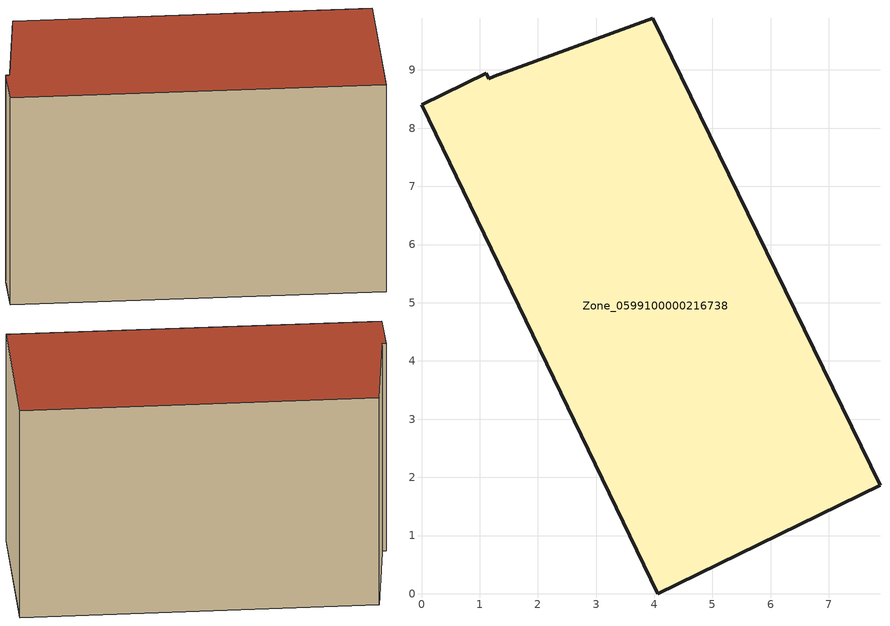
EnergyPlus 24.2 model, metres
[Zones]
Zone_0599100000216738
 floor ground (C_G): 7.88,1.86 4.06,0 0,8.4 1.11,8.94 1.16,8.85 1.25,8.9 3.98,9.89 z0
 wall outside (C_F): 1.11,8.94 0,8.4 4.06,0 7.88,1.86 3.98,9.89 1.25,8.9 1.16,8.85 1.11,8.94 z0:5.72
 roof outside (C_R): 3.98,9.89 1.25,8.9 1.16,8.85 1.11,8.94 0,8.4 4.06,0 7.88,1.86 z5.72
[BUILDING]
Pand.0599100000216738: North Axis=0; Terrain=City; Loads Convergence Tolerance Value=0.04; Temperature Convergence Tolerance Value=0.4; Solar Distribution=FullExterior; Maximum Number of Warmup Days=25; Minimum Number of Warmup Days=1
[Site:Location]
Rotterdam.The.Hague.AP_ZH_NLD Design_Conditions: Latitude=51.96; Longitude=4.45; Time Zone=1; Elevation=-4.5
[SITE:GROUNDTEMPERATURE:BUILDINGSURFACE]
18, 18, 18, 18, 18, 18, 18, 18, 18, 18, 18, 18
[MATERIAL] Thermal Absorptance=0.9; Solar Absorptance=0.7; Visible Absorptance=0.7
Name | Roughness | Thickness | Conductivity | Density | Specific Heat
G.TI.1946-1964 | MediumSmooth | 0.15 | 1 | 540 | 1210
F.TI.1946-1964 | Rough | 0.3 | 0.857143 | 1920 | 840
R.TI.1946-1964 | MediumRough | 0.2 | 0.277778 | 1500 | 1000
[CONSTRUCTION]
C_G: G.TI.1946-1964
C_F: F.TI.1946-1964
C_R: R.TI.1946-1964
[ZONE]
Zone_0599100000216738: Type=1; Multiplier=1; Ceiling Height=Autocalculate; Volume=Autocalculate; Floor Area=autocalculate; Part of Total Floor Area=Yes
[ZONEINFILTRATION:DESIGNFLOWRATE]
Infil_Zone_0599100000216738: Zone or ZoneList or Space or SpaceList=Zone_0599100000216738; Schedule=AlwaysOn; Design Flow Rate Calculation Method=Flow/Area; Flow Rate per Floor Area=0.003; Constant Term Coefficient=1; Temperature Term Coefficient=0; Velocity Term Coefficient=0; Velocity Squared Term Coefficient=0
[HVACTEMPLATE:ZONE:IDEALLOADSAIRSYSTEM]
Zone_0599100000216738: Maximum Heating Supply Air Temperature=50; Minimum Cooling Supply Air Temperature=13; Maximum Heating Supply Air Humidity Ratio=0.0156; Minimum Cooling Supply Air Humidity Ratio=0.0077; Heating Limit=NoLimit; Cooling Limit=NoLimit; Dehumidification Control Type=ConstantSensibleHeatRatio; Cooling Sensible Heat Ratio=0.7; Dehumidification Setpoint=60; Humidification Control Type=None; Humidification Setpoint=30; Outdoor Air Method=None; Outdoor Air Flow Rate per Person=0.00944; Outdoor Air Flow Rate per Zone Floor Area=0; Outdoor Air Flow Rate per Zone=0; Demand Controlled Ventilation Type=None; Outdoor Air Economizer Type=NoEconomizer; Heat Recovery Type=None; Sensible Heat Recovery Effectiveness=0.7; Latent Heat Recovery Effectiveness=0.65
[ZONECONTROL:THERMOSTAT]
ThermostatControl_Zone_0599100000216738: Zone or ZoneList=Zone_0599100000216738; Control Type Schedule=DualSetpointControlType; Control 1=Thermostat_Zone_0599100000216738; Temperature Difference Between Cutout And Setpoint=0
[THERMOSTATSETPOINT:DUALSETPOINT]
Thermostat_Zone_0599100000216738: Heating Setpoint Temperature Schedule=HeatingSetpoint_Zone_0599100000216738; Cooling Setpoint Temperature Schedule=CoolingSetpoint_Zone_0599100000216738
[SCHEDULE:COMPACT]
HeatingSetpoint_Zone_0599100000216738: Through: 12/31, For: AllDays, Until: 24:00, 21
CoolingSetpoint_Zone_0599100000216738: Through: 12/31, For: AllDays, Until: 24:00, 24
DualSetpointControlType: Through: 12/31, For: AllDays, Until: 24:00, 4
AlwaysOn: Through: 12/31, For: AllDays, Until: 24:00, 1
